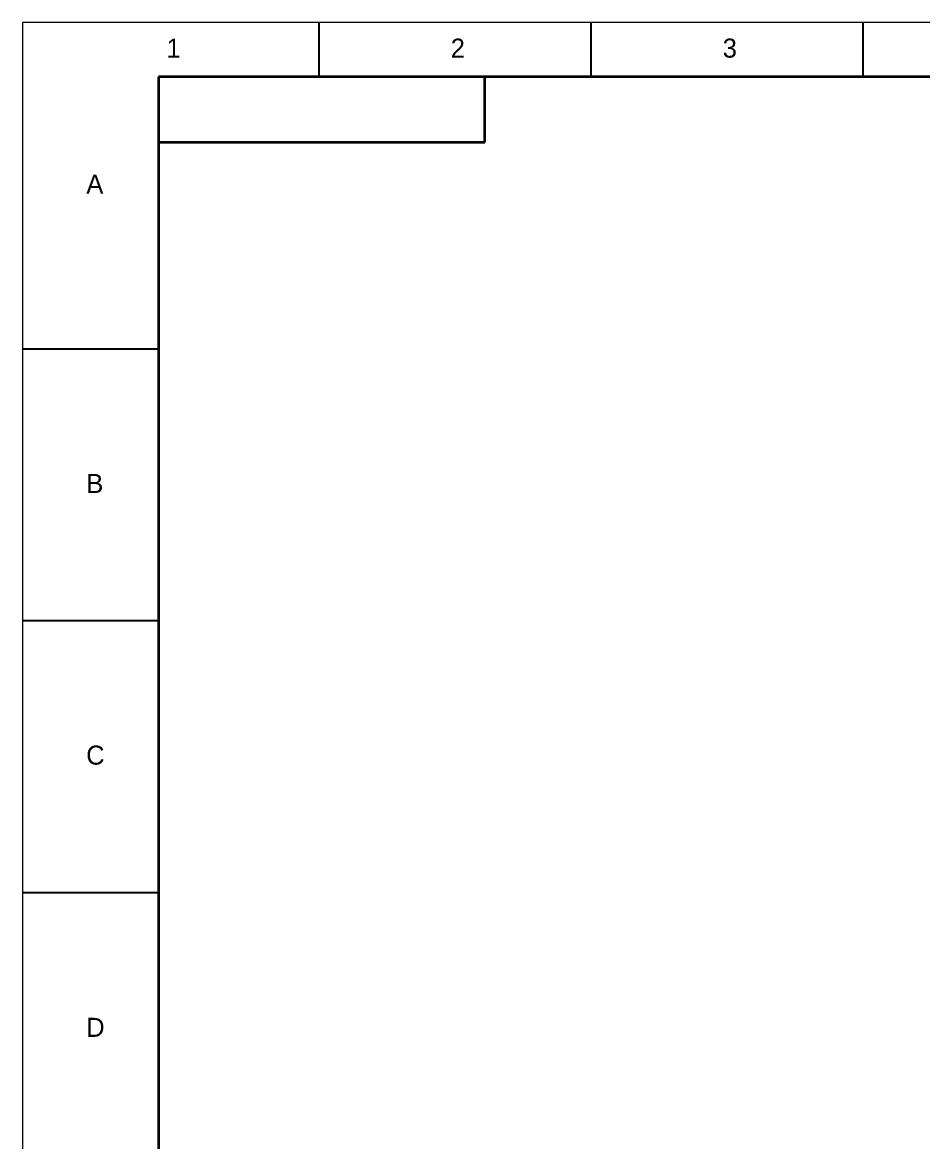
# Model space of a CAD drawing. Extents: x 1129386 to 1341523, y 309636 to 351636.
# Drawn here: x 1202781 to 1219330, y 331056 to 351636 of the extents above; entities that cross this region are included whole.
import ezdxf

# ---------------------------------------------------------------- set-up
doc = ezdxf.new("R2010")
doc.units = 0
doc.header["$LTSCALE"] = 1000
doc.header["$MEASUREMENT"] = 0
doc.linetypes.add('SLD-实线', pattern=[0, 0])
doc.layers.add('实线层', color=7, linetype='SLD-实线', lineweight=35)
doc.layers.add('细线层', color=7, linetype='SLD-实线')
doc.styles.add('SLDTEXTSTYLE1', font='')
doc.styles.get('SLDTEXTSTYLE1').set_extended_font_data('汉仪长仿宋体')

msp = doc.modelspace()

# ---------------------------------------------------------------- linework, layer by layer
at = {"color": 7, "linetype": 'SLD-实线', "lineweight": 18}
for p, q in [((1262181.7, 351635.9), (1202781.2, 351635.9)), ((1202781.2, 351635.9), (1202781.2, 309635.9))]:
    msp.add_line(p, q, dxfattribs=at)
at = {"layer": '实线层', "color": 7, "lineweight": 35}
for p, q in [((1261181.7, 350635.9), (1205281.2, 350635.9)), ((1205281.2, 350635.9), (1205281.2, 310635.9)), ((1211281.2, 349435.9), (1211281.2, 350635.9)), ((1205281.2, 349435.9), (1211281.2, 349435.9))]:
    msp.add_line(p, q, dxfattribs=at)
at = {"layer": '细线层'}
for p, q in [((1208231.2, 351635.9), (1208231.2, 350635.9)), ((1213231.2, 351635.9), (1213231.2, 350635.9)), ((1218231.2, 351635.9), (1218231.2, 350635.9)), ((1202781.2, 345635.9), (1205281.2, 345635.9)), ((1202781.2, 340635.9), (1205281.2, 340635.9)), ((1202781.2, 335635.9), (1205281.2, 335635.9))]:
    msp.add_line(p, q, dxfattribs=at)

# ---------------------------------------------------------------- texts
at = {"color": 7, "linetype": 'SLD-实线', "lineweight": 18, "char_height": 350, "attachment_point": 2, "style": 'SLDTEXTSTYLE1'}
for s, insert in [('1', (1205560.7, 351337.9)), ('2', (1210785.7, 351337.9)), ('3', (1215785.7, 351337.9)), ('A', (1204113.2, 348837.9)), ('B', (1204113.2, 343332.2)), ('C', (1204123.9, 338337.9)), ('D', (1204124.2, 333332.2))]:
    msp.add_mtext(s, dxfattribs=dict(at, insert=insert))

doc.saveas('drawing.dxf')
